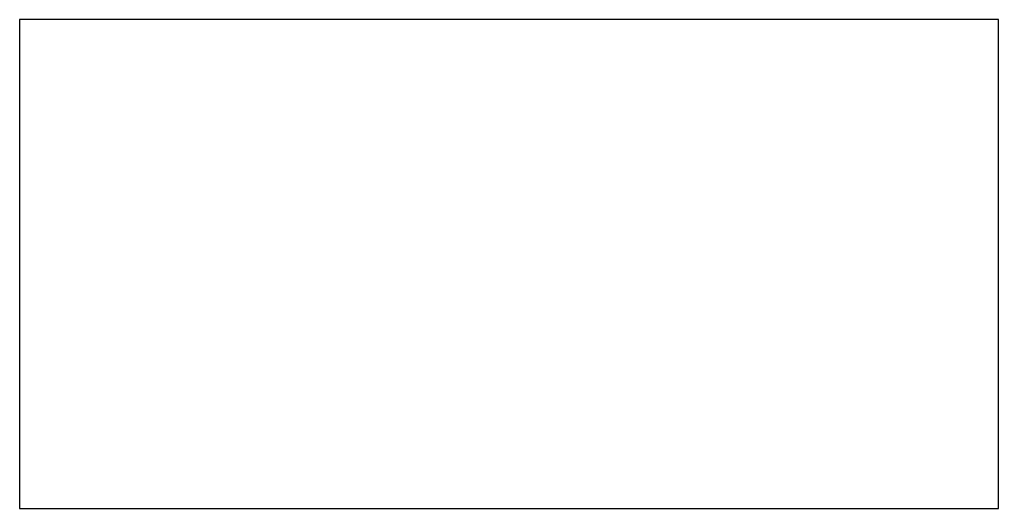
# Model space of a CAD drawing. Header units: metres. Extents: x 0 to 10, y 0 to 5.
import ezdxf

# ---------------------------------------------------------------- set-up
doc = ezdxf.new("R2010")
doc.units = ezdxf.units.M
doc.layers.add('OUTLINE', color=7, linetype='Continuous')

msp = doc.modelspace()

# ---------------------------------------------------------------- linework, layer by layer
at = {"layer": 'OUTLINE'}
msp.add_lwpolyline([(0, 0), (10, 0), (10, 5), (0, 5), (0, 0)], close=True, dxfattribs=at)

doc.saveas('drawing.dxf')
